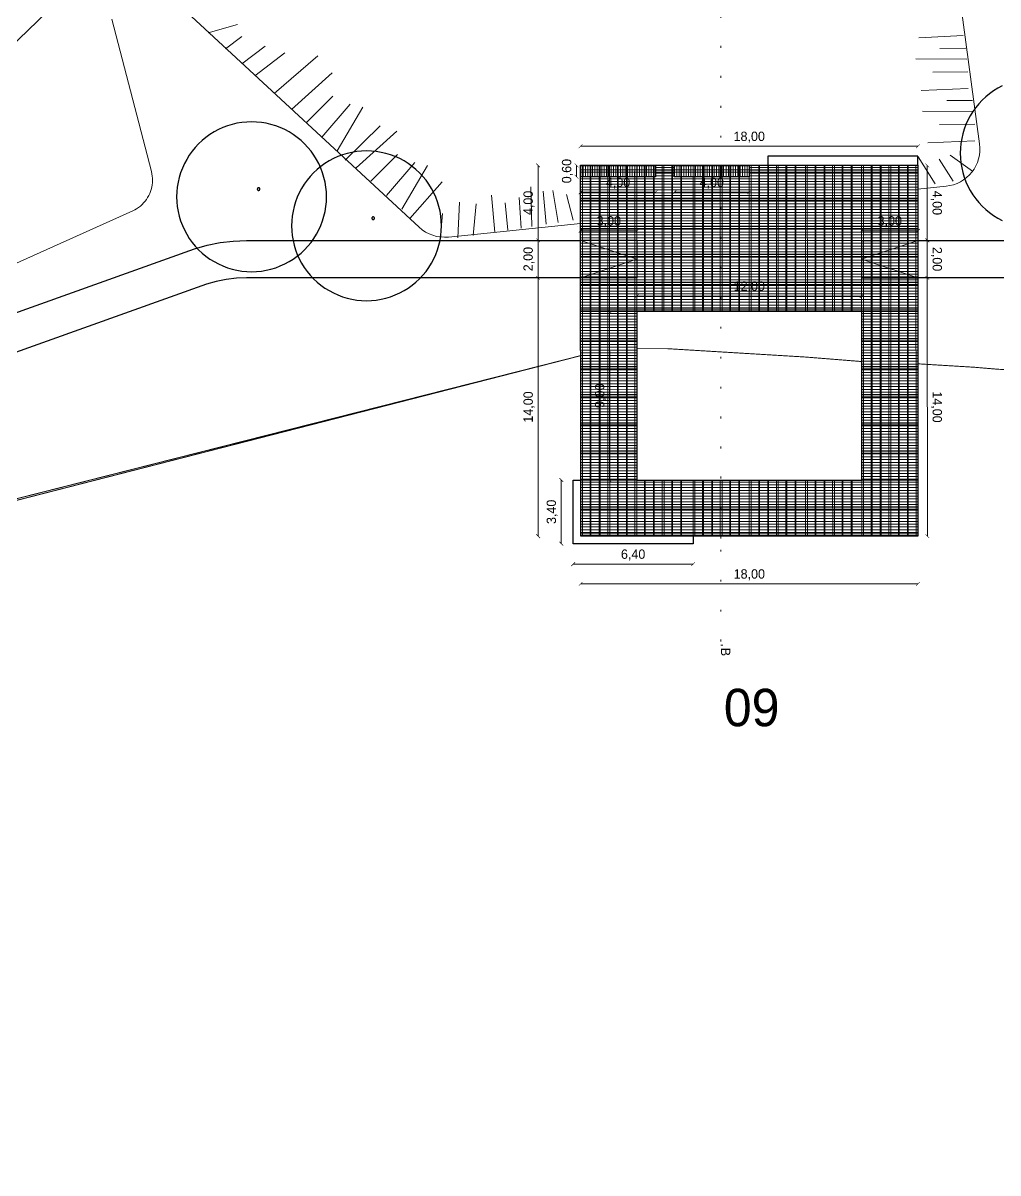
# Model space of a CAD drawing. Header units: inches. Extents: x -3368894 to 5148796, y 84 to 10864301.
# Drawn here: x 502261.1 to 502313.1, y 4346390.2 to 4346451.7 of the extents above; entities that cross this region are included whole.
import ezdxf

# ---------------------------------------------------------------- set-up
doc = ezdxf.new("R2010")
doc.units = ezdxf.units.IN
doc.header["$MEASUREMENT"] = 0
doc.linetypes.add('ACAD_ISO07W100', pattern=[3, 0, -3])
for name, color, linetype, lineweight in [('cm_alberi in secondo piano', 252, 'Continuous', 9), ('cm_campiture', 252, 'Continuous', 9), ('cm_quote', 174, 'Continuous', 0), ('cm_struttura', 250, 'Continuous', 9), ('cp_limite laguna_linea', 252, 'Continuous', 9), ('cp_piattaforme volumi_linea', 4, 'Continuous', 25), ('cp_pozzette_linee', 142, 'Continuous', 9)]:
    doc.layers.add(name, color=color, linetype=linetype, lineweight=lineweight)
doc.layers.add('cp_alberi_linea', color=103, linetype='Continuous')
doc.layers.add('Finestre', color=254, linetype='Continuous', lineweight=9, plot=False)
doc.styles.get("Standard").update_dxf_attribs({"font": 'GOTHIC.TTF'})
doc.dimstyles.new('Quote 200', dxfattribs={"dimtxt": 0.5, "dimasz": 0.2, "dimexe": 1.25, "dimexo": 0.625, "dimgap": 0.2, "dimtad": 1, "dimzin": 1, "dimtxsty": 'Standard', "dimblk": 'ARCHTICK', "dimcen": 2.5, "dimse1": 1, "dimse2": 1, "dimazin": 0, "dimtfac": 1, "dimtmove": 0, "dimatfit": 3, "dimldrblk": 'NONE', "dimfxl": 1, "dimlwd": 0, "dimarcsym": 0})
pattern_1 = [(0, (0, 0), (4e-17, 0.15), [])]

# ---------------------------------------------------------------- blocks, each defined once
blk = doc.blocks.new('_ArchTick')
at = {"color": 0, "linetype": 'ByBlock', "const_width": 0.15}
blk.add_lwpolyline([(-0.5, -0.5), (0.5, 0.5)], dxfattribs=at)
blk = doc.blocks.new('*D25')
at = {"layer": 'cm_quote', "color": 0, "lineweight": 0, "transparency": 16777216}
blk.add_line((502288.595, 4346438.056), (502288.599, 4346424.256), dxfattribs=at)
at = {"layer": 'DEFPOINTS', "color": 0, "transparency": 16777216}
for p in [(502289.831, 4346438.056), (502288.599, 4346424.256), (502289.835, 4346424.257)]:
    blk.add_point(p, dxfattribs=at)
at = {"layer": 'cm_quote', "color": 0, "lineweight": 0, "transparency": 16777216, "xscale": 0.2, "yscale": 0.2, "zscale": 0.2}
for p, rotation in [((502288.595, 4346438.056), 90.01633615072258), ((502288.599, 4346424.256), 270.0163361507226)]:
    blk.add_blockref('_ArchTick', p, dxfattribs=dict(at, rotation=rotation))
at = {"layer": 'cm_quote', "color": 0, "transparency": 16777216, "insert": (502288.112, 4346431.156), "char_height": 0.5, "attachment_point": 5, "rotation": 90.01634}
blk.add_mtext('14,00', dxfattribs=at)
blk = doc.blocks.new('_None')
blk = doc.blocks.new('*D26')
at = {"layer": 'cm_quote', "color": 0, "lineweight": 0, "transparency": 16777216}
blk.add_line((502288.595, 4346438.056), (502288.596, 4346440.057), dxfattribs=at)
at = {"layer": 'DEFPOINTS', "color": 0, "transparency": 16777216}
for p in [(502288.596, 4346440.057), (502288.596, 4346440.057), (502288.595, 4346438.056)]:
    blk.add_point(p, dxfattribs=at)
at = {"layer": 'cm_quote', "color": 0, "lineweight": 0, "transparency": 16777216, "xscale": 0.2, "yscale": 0.2, "zscale": 0.2}
for p, rotation in [((502288.596, 4346440.057), 89.9694690905952), ((502288.595, 4346438.056), 269.9694690905952)]:
    blk.add_blockref('_ArchTick', p, dxfattribs=dict(at, rotation=rotation))
at = {"layer": 'cm_quote', "color": 0, "transparency": 16777216, "insert": (502288.11, 4346439.057), "char_height": 0.5, "attachment_point": 5, "rotation": 89.96947}
blk.add_mtext('2,00', dxfattribs=at)
blk = doc.blocks.new('*D27')
at = {"layer": 'cm_quote', "color": 0, "lineweight": 0, "transparency": 16777216}
blk.add_line((502288.596, 4346440.057), (502288.595, 4346444.057), dxfattribs=at)
at = {"layer": 'DEFPOINTS', "color": 0, "transparency": 16777216}
for p in [(502288.595, 4346444.057), (502289.831, 4346444.057), (502289.832, 4346440.057)]:
    blk.add_point(p, dxfattribs=at)
at = {"layer": 'cm_quote', "color": 0, "lineweight": 0, "transparency": 16777216, "xscale": 0.2, "yscale": 0.2, "zscale": 0.2}
for p, rotation in [((502288.595, 4346444.057), 90.01079361662477), ((502288.596, 4346440.057), 270.0107936166248)]:
    blk.add_blockref('_ArchTick', p, dxfattribs=dict(at, rotation=rotation))
at = {"layer": 'cm_quote', "color": 0, "transparency": 16777216, "insert": (502288.11, 4346442.057), "char_height": 0.5, "attachment_point": 5, "rotation": 90.01079}
blk.add_mtext('4,00', dxfattribs=at)
blk = doc.blocks.new('*D28')
at = {"layer": 'cm_quote', "color": 0, "lineweight": 0, "transparency": 16777216}
blk.add_line((502290.866, 4346445.082), (502308.865, 4346445.082), dxfattribs=at)
at = {"layer": 'DEFPOINTS', "color": 0, "transparency": 16777216}
for p in [(502308.865, 4346445.082), (502290.866, 4346444.057), (502308.865, 4346444.057)]:
    blk.add_point(p, dxfattribs=at)
at = {"layer": 'cm_quote', "color": 0, "lineweight": 0, "transparency": 16777216, "xscale": 0.2, "yscale": 0.2, "zscale": 0.2}
for p, rotation in [((502290.866, 4346445.082), 180.0000026393016), ((502308.865, 4346445.082), 2.639301625768279e-06)]:
    blk.add_blockref('_ArchTick', p, dxfattribs=dict(at, rotation=rotation))
at = {"layer": 'cm_quote', "color": 0, "transparency": 16777216, "insert": (502299.865, 4346445.567), "char_height": 0.5, "attachment_point": 5, "rotation": 0}
blk.add_mtext('18,00', dxfattribs=at)
blk = doc.blocks.new('*D29')
at = {"layer": 'cm_quote', "color": 0, "lineweight": 0, "transparency": 16777216}
blk.add_line((502309.365, 4346444.057), (502309.366, 4346440.057), dxfattribs=at)
at = {"layer": 'DEFPOINTS', "color": 0, "transparency": 16777216}
for p in [(502308.865, 4346444.057), (502308.866, 4346440.057), (502309.366, 4346440.057)]:
    blk.add_point(p, dxfattribs=at)
at = {"layer": 'cm_quote', "color": 0, "lineweight": 0, "transparency": 16777216, "xscale": 0.2, "yscale": 0.2, "zscale": 0.2}
for p, rotation in [((502309.365, 4346444.057), 90.01056291263758), ((502309.366, 4346440.057), 270.0105629126376)]:
    blk.add_blockref('_ArchTick', p, dxfattribs=dict(at, rotation=rotation))
at = {"layer": 'cm_quote', "color": 0, "transparency": 16777216, "insert": (502309.851, 4346442.057), "char_height": 0.5, "attachment_point": 5, "rotation": 270.01056}
blk.add_mtext('4,00', dxfattribs=at)
blk = doc.blocks.new('*D30')
at = {"layer": 'cm_quote', "color": 0, "lineweight": 0, "transparency": 16777216}
blk.add_line((502309.369, 4346438.057), (502309.371, 4346424.257), dxfattribs=at)
at = {"layer": 'DEFPOINTS', "color": 0, "transparency": 16777216}
for p in [(502308.866, 4346438.057), (502308.869, 4346424.257), (502309.371, 4346424.257)]:
    blk.add_point(p, dxfattribs=at)
at = {"layer": 'cm_quote', "color": 0, "lineweight": 0, "transparency": 16777216, "xscale": 0.2, "yscale": 0.2, "zscale": 0.2}
for p, rotation in [((502309.369, 4346438.057), 90.01069011500493), ((502309.371, 4346424.257), 270.0106901150049)]:
    blk.add_blockref('_ArchTick', p, dxfattribs=dict(at, rotation=rotation))
at = {"layer": 'cm_quote', "color": 0, "transparency": 16777216, "insert": (502309.855, 4346431.157), "char_height": 0.5, "attachment_point": 5, "rotation": 270.01069}
blk.add_mtext('14,00', dxfattribs=at)
blk = doc.blocks.new('*D31')
at = {"layer": 'cm_quote', "color": 0, "lineweight": 0, "transparency": 16777216}
blk.add_line((502309.369, 4346440.057), (502309.369, 4346438.057), dxfattribs=at)
at = {"layer": 'DEFPOINTS', "color": 0, "transparency": 16777216}
for p in [(502308.865, 4346440.057), (502308.865, 4346438.057), (502309.369, 4346438.057)]:
    blk.add_point(p, dxfattribs=at)
at = {"layer": 'cm_quote', "color": 0, "lineweight": 0, "transparency": 16777216, "xscale": 0.2, "yscale": 0.2, "zscale": 0.2}
for p, rotation in [((502309.369, 4346440.057), 90.0033196730947), ((502309.369, 4346438.057), 270.0033196730947)]:
    blk.add_blockref('_ArchTick', p, dxfattribs=dict(at, rotation=rotation))
at = {"layer": 'cm_quote', "color": 0, "transparency": 16777216, "insert": (502309.854, 4346439.057), "char_height": 0.5, "attachment_point": 5, "rotation": 270.00332}
blk.add_mtext('2,00', dxfattribs=at)
blk = doc.blocks.new('*D32')
at = {"layer": 'cm_quote', "color": 0, "lineweight": 0, "transparency": 16777216}
blk.add_line((502308.869, 4346421.709), (502290.869, 4346421.709), dxfattribs=at)
at = {"layer": 'DEFPOINTS', "color": 0, "transparency": 16777216}
for p in [(502290.869, 4346423.412), (502308.869, 4346423.413), (502290.869, 4346421.709)]:
    blk.add_point(p, dxfattribs=at)
at = {"layer": 'cm_quote', "color": 0, "lineweight": 0, "transparency": 16777216, "xscale": 0.2, "yscale": 0.2, "zscale": 0.2}
for p, rotation in [((502290.869, 4346421.709), 180.0007672653366), ((502308.869, 4346421.709), 0.000767265336545364)]:
    blk.add_blockref('_ArchTick', p, dxfattribs=dict(at, rotation=rotation))
at = {"layer": 'cm_quote', "color": 0, "transparency": 16777216, "insert": (502299.869, 4346422.194), "char_height": 0.5, "attachment_point": 5, "rotation": 0.00077}
blk.add_mtext('18,00', dxfattribs=at)
blk = doc.blocks.new('*D33')
at = {"layer": 'cm_quote', "color": 0, "lineweight": 0, "transparency": 16777216}
blk.add_line((502289.835, 4346427.257), (502289.835, 4346423.857), dxfattribs=at)
at = {"layer": 'DEFPOINTS', "color": 0, "transparency": 16777216}
for p in [(502290.469, 4346427.257), (502289.835, 4346423.857), (502290.469, 4346423.857)]:
    blk.add_point(p, dxfattribs=at)
at = {"layer": 'cm_quote', "color": 0, "lineweight": 0, "transparency": 16777216, "xscale": 0.2, "yscale": 0.2, "zscale": 0.2}
for p, rotation in [((502289.835, 4346427.257), 90), ((502289.835, 4346423.857), 270)]:
    blk.add_blockref('_ArchTick', p, dxfattribs=dict(at, rotation=rotation))
at = {"layer": 'cm_quote', "color": 0, "transparency": 16777216, "insert": (502289.349, 4346425.557), "char_height": 0.5, "attachment_point": 5, "rotation": 90}
blk.add_mtext('3,40', dxfattribs=at)
blk = doc.blocks.new('*D34')
at = {"layer": 'cm_quote', "color": 0, "lineweight": 0, "transparency": 16777216}
blk.add_line((502290.469, 4346422.765), (502296.867, 4346422.765), dxfattribs=at)
at = {"layer": 'DEFPOINTS', "color": 0, "transparency": 16777216}
for p in [(502290.469, 4346423.857), (502296.867, 4346423.857), (502296.867, 4346422.765)]:
    blk.add_point(p, dxfattribs=at)
at = {"layer": 'cm_quote', "color": 0, "lineweight": 0, "transparency": 16777216, "xscale": 0.2, "yscale": 0.2, "zscale": 0.2}
for p, rotation in [((502290.469, 4346422.765), 180.0047823291064), ((502296.867, 4346422.765), 0.004782329106384548)]:
    blk.add_blockref('_ArchTick', p, dxfattribs=dict(at, rotation=rotation))
at = {"layer": 'cm_quote', "color": 0, "transparency": 16777216, "insert": (502293.668, 4346423.251), "char_height": 0.5, "attachment_point": 5, "rotation": 0.00478}
blk.add_mtext('6,40', dxfattribs=at)
blk = doc.blocks.new('*D35')
at = {"layer": 'cm_quote', "color": 0, "lineweight": 0, "transparency": 16777216}
blk.add_line((502292.412, 4346436.258), (502292.412, 4346427.257), dxfattribs=at)
at = {"layer": 'DEFPOINTS', "color": 0, "transparency": 16777216}
for p in [(502293.866, 4346436.258), (502292.412, 4346427.257), (502293.866, 4346427.257)]:
    blk.add_point(p, dxfattribs=at)
at = {"layer": 'cm_quote', "color": 0, "lineweight": 0, "transparency": 16777216, "xscale": 0.2, "yscale": 0.2, "zscale": 0.2}
for p, rotation in [((502292.412, 4346436.258), 90), ((502292.412, 4346427.257), 270)]:
    blk.add_blockref('_ArchTick', p, dxfattribs=dict(at, rotation=rotation))
at = {"layer": 'cm_quote', "color": 0, "transparency": 16777216, "insert": (502291.927, 4346431.758), "char_height": 0.5, "attachment_point": 5, "rotation": 90}
blk.add_mtext('9,00', dxfattribs=at)
blk = doc.blocks.new('*D36')
at = {"layer": 'cm_quote', "color": 0, "lineweight": 0, "transparency": 16777216}
blk.add_line((502290.866, 4346440.574), (502293.871, 4346440.567), dxfattribs=at)
at = {"layer": 'DEFPOINTS', "color": 0, "transparency": 16777216}
for p in [(502293.871, 4346440.567), (502290.865, 4346440.047), (502293.869, 4346440.04)]:
    blk.add_point(p, dxfattribs=at)
at = {"layer": 'cm_quote', "color": 0, "lineweight": 0, "transparency": 16777216, "xscale": 0.2, "yscale": 0.2, "zscale": 0.2}
for p, rotation in [((502290.866, 4346440.574), 179.866810959706), ((502293.871, 4346440.567), 359.866810959706)]:
    blk.add_blockref('_ArchTick', p, dxfattribs=dict(at, rotation=rotation))
at = {"layer": 'cm_quote', "color": 0, "transparency": 16777216, "insert": (502292.37, 4346441.056), "char_height": 0.5, "attachment_point": 5, "rotation": 359.86681}
blk.add_mtext('3,00', dxfattribs=at)
blk = doc.blocks.new('*D37')
at = {"layer": 'cm_quote', "color": 0, "lineweight": 0, "transparency": 16777216}
blk.add_line((502308.866, 4346440.567), (502305.862, 4346440.567), dxfattribs=at)
at = {"layer": 'DEFPOINTS', "color": 0, "transparency": 16777216}
for p in [(502305.862, 4346440.567), (502305.862, 4346440.057), (502308.866, 4346440.057)]:
    blk.add_point(p, dxfattribs=at)
at = {"layer": 'cm_quote', "color": 0, "lineweight": 0, "transparency": 16777216, "xscale": 0.2, "yscale": 0.2, "zscale": 0.2}
for p, rotation in [((502305.862, 4346440.567), 179.9999975662242), ((502308.866, 4346440.567), 359.9999975662242)]:
    blk.add_blockref('_ArchTick', p, dxfattribs=dict(at, rotation=rotation))
at = {"layer": 'cm_quote', "color": 0, "transparency": 16777216, "insert": (502307.364, 4346441.053), "char_height": 0.5, "attachment_point": 5, "rotation": 360}
blk.add_mtext('3,00', dxfattribs=at)
blk = doc.blocks.new('*D38')
at = {"layer": 'cm_quote', "color": 0, "lineweight": 0, "transparency": 16777216}
blk.add_line((502290.865, 4346442.622), (502294.865, 4346442.622), dxfattribs=at)
at = {"layer": 'DEFPOINTS', "color": 0, "transparency": 16777216}
for p in [(502290.865, 4346442.236), (502294.865, 4346442.622), (502294.865, 4346442.236)]:
    blk.add_point(p, dxfattribs=at)
at = {"layer": 'cm_quote', "color": 0, "lineweight": 0, "transparency": 16777216, "xscale": 0.2, "yscale": 0.2, "zscale": 0.2}
for p, rotation in [((502290.865, 4346442.622), 179.9998935537603), ((502294.865, 4346442.622), 359.9998935537603)]:
    blk.add_blockref('_ArchTick', p, dxfattribs=dict(at, rotation=rotation))
at = {"layer": 'cm_quote', "color": 0, "transparency": 16777216, "insert": (502292.865, 4346443.108), "char_height": 0.5, "attachment_point": 5, "rotation": 359.99989}
blk.add_mtext('4,00', dxfattribs=at)
blk = doc.blocks.new('*D39')
at = {"layer": 'cm_quote', "color": 0, "lineweight": 0, "transparency": 16777216}
blk.add_line((502290.65, 4346444.056), (502290.65, 4346443.456), dxfattribs=at)
at = {"layer": 'DEFPOINTS', "color": 0, "transparency": 16777216}
for p in [(502290.227, 4346444.056), (502290.227, 4346443.456), (502290.65, 4346443.456)]:
    blk.add_point(p, dxfattribs=at)
at = {"layer": 'cm_quote', "color": 0, "lineweight": 0, "transparency": 16777216, "xscale": 0.2, "yscale": 0.2, "zscale": 0.2}
for p, rotation in [((502290.65, 4346444.056), 89.99829925621836), ((502290.65, 4346443.456), 269.9982992562183)]:
    blk.add_blockref('_ArchTick', p, dxfattribs=dict(at, rotation=rotation))
at = {"layer": 'cm_quote', "color": 0, "transparency": 16777216, "insert": (502290.164, 4346443.756), "char_height": 0.5, "attachment_point": 5, "rotation": 89.9983}
blk.add_mtext('0,60', dxfattribs=at)
blk = doc.blocks.new('*D89')
at = {"layer": 'cm_quote', "color": 0, "lineweight": 0, "transparency": 16777216}
blk.add_line((502293.866, 4346437.081), (502305.866, 4346437.083), dxfattribs=at)
at = {"layer": 'DEFPOINTS', "color": 0, "transparency": 16777216}
for p in [(502305.866, 4346437.083), (502293.866, 4346436.258), (502305.866, 4346436.261)]:
    blk.add_point(p, dxfattribs=at)
at = {"layer": 'cm_quote', "color": 0, "lineweight": 0, "transparency": 16777216, "xscale": 0.2, "yscale": 0.2, "zscale": 0.2}
for p, rotation in [((502293.866, 4346437.081), 180.0106900412587), ((502305.866, 4346437.083), 0.0106900412586693)]:
    blk.add_blockref('_ArchTick', p, dxfattribs=dict(at, rotation=rotation))
at = {"layer": 'cm_quote', "color": 0, "transparency": 16777216, "insert": (502299.866, 4346437.568), "char_height": 0.5, "attachment_point": 5, "rotation": 0.01069}
blk.add_mtext('12,00', dxfattribs=at)
blk = doc.blocks.new('*D94')
at = {"layer": 'cm_quote', "color": 0, "lineweight": 0, "transparency": 16777216}
blk.add_line((502295.865, 4346442.622), (502299.865, 4346442.622), dxfattribs=at)
at = {"layer": 'DEFPOINTS', "color": 0, "transparency": 16777216}
for p in [(502295.865, 4346442.236), (502299.865, 4346442.622), (502299.865, 4346442.236)]:
    blk.add_point(p, dxfattribs=at)
at = {"layer": 'cm_quote', "color": 0, "lineweight": 0, "transparency": 16777216, "xscale": 0.2, "yscale": 0.2, "zscale": 0.2}
for p, rotation in [((502295.865, 4346442.622), 179.9998935537603), ((502299.865, 4346442.622), 359.9998935537603)]:
    blk.add_blockref('_ArchTick', p, dxfattribs=dict(at, rotation=rotation))
at = {"layer": 'cm_quote', "color": 0, "transparency": 16777216, "insert": (502297.865, 4346443.108), "char_height": 0.5, "attachment_point": 5, "rotation": 359.99989}
blk.add_mtext('4,00', dxfattribs=at)
blk = doc.blocks.new('*D263')
at = {"layer": 'cm_quote', "color": 0, "lineweight": 0, "transparency": 16777216}
for p, q in [((-3368891.703, 8689622.26), (-929594.242, 10864300.067)), ((-3368894.34, 8689619.909), (-3368891.703, 8689622.26))]:
    blk.add_line(p, q, dxfattribs=at)
at = {"layer": 'DEFPOINTS', "color": 0, "transparency": 16777216}
for p in [(-3368891.703, 8689622.26), (503231.569, 4346330.378), (503228.933, 4346328.028)]:
    blk.add_point(p, dxfattribs=at)
at = {"layer": 'cm_quote', "color": 0, "lineweight": 0, "transparency": 16777216, "xscale": 0.2, "yscale": 0.2, "zscale": 0.2}
for p, rotation in [((-3368891.703, 8689622.26), 41.71758129249201), ((-3368894.34, 8689619.909), 221.717581292492)]:
    blk.add_blockref('_ArchTick', p, dxfattribs=dict(at, rotation=rotation))
at = {"layer": 'cm_quote', "color": 0, "transparency": 16777216, "insert": (-929595.199, 10864299.865), "char_height": 0.5, "attachment_point": 5, "rotation": 41.71758}
blk.add_mtext('3,53', dxfattribs=at)

msp = doc.modelspace()

# ---------------------------------------------------------------- hatches: boundary and pattern name
at = {"layer": 'cm_campiture'}
h = msp.add_hatch(dxfattribs=at)
h.set_pattern_fill('ANSI31', color=253, scale=1.2, angle=315)
h.set_pattern_definition(pattern_1)
h.paths.add_polyline_path([(502305.866, 4346436.258), (502305.866, 4346427.257), (502293.866, 4346427.257), (502293.866, 4346436.258)], flags=16)
h.paths.add_polyline_path([(502299.876, 4346443.456), (502290.875, 4346443.456), (502290.879, 4346424.267), (502308.859, 4346424.267), (502308.855, 4346444.057), (502290.865, 4346444.057), (502290.791, 4346444.057), (502299.876, 4346444.056)])
h = msp.add_hatch(dxfattribs=at)
h.set_pattern_fill('ANSI31', color=256, angle=45)
h.set_pattern_definition([(90, (0, 0), (-0.125, 0), [])])
h.paths.add_polyline_path([(502290.865, 4346444.057), (502294.865, 4346444.056), (502294.865, 4346443.456), (502290.865, 4346443.456)])
h.paths.add_polyline_path([(502295.865, 4346444.057), (502299.865, 4346444.056), (502299.865, 4346443.456), (502295.865, 4346443.456)])
h = msp.add_hatch(dxfattribs=at)
h.set_pattern_fill('ANSI31', color=253, scale=1.2, angle=315)
h.set_pattern_definition(pattern_1)
h.paths.add_polyline_path([(502294.865, 4346444.056), (502295.865, 4346444.056), (502295.865, 4346443.456), (502294.865, 4346443.456)])

# ---------------------------------------------------------------- linework, layer by layer
at = {"layer": 'cm_campiture', "linetype": 'ACAD_ISO07W100', "ltscale": 0.5}
msp.add_lwpolyline([(502299.431, 4346467.976), (502298.354, 4346467.976), (502298.354, 4346458.442), (502298.354, 4346443.442), (502298.354, 4346423.532), (502298.354, 4346418.442), (502299.633, 4346418.442)], dxfattribs=at)
at = {"layer": 'cm_campiture', "color": 253, "ltscale": 0.5}
for points in [[(502270.978, 4346451.135), (502272.545, 4346451.589)], [(502271.909, 4346450.281), (502272.791, 4346450.938)], [(502311.275, 4346451.001), (502308.916, 4346450.877)], [(502272.775, 4346449.487), (502274.027, 4346450.428)], [(502311.429, 4346450.315), (502310.045, 4346450.309)], [(502273.47, 4346448.85), (502275.087, 4346450.065)], [(502274.507, 4346447.898), (502276.836, 4346449.92)], [(502311.48, 4346449.738), (502308.763, 4346449.745)], [(502275.433, 4346447.049), (502277.6, 4346449.003)], [(502311.54, 4346449.056), (502309.664, 4346449.043)], [(502276.219, 4346446.328), (502277.639, 4346447.758)], [(502311.551, 4346448.165), (502309.039, 4346448.054)], [(502277.048, 4346445.568), (502278.571, 4346447.336)], [(502277.867, 4346444.843), (502279.248, 4346447.17)], [(502311.787, 4346447.525), (502310.403, 4346447.519)], [(502311.838, 4346446.947), (502309.121, 4346446.954)], [(502278.293, 4346444.337), (502280.17, 4346446.175)], [(502278.882, 4346443.931), (502281.048, 4346445.885)], [(502311.898, 4346446.266), (502310.022, 4346446.252)], [(502311.909, 4346445.375), (502309.397, 4346445.264)], [(502279.668, 4346443.21), (502281.088, 4346444.64)], [(502311.784, 4346443.757), (502310.59, 4346444.603)], [(502280.497, 4346442.449), (502282.02, 4346444.218)], [(502281.315, 4346441.725), (502282.697, 4346444.051)], [(502309.79, 4346443.07), (502308.88, 4346444.526)], [(502310.755, 4346443.221), (502310.01, 4346444.389)], [(502281.742, 4346441.219), (502283.48, 4346443.186)], [(502288.256, 4346440.8), (502288.21, 4346442.922)], [(502286.281, 4346440.495), (502286.11, 4346442.462)], [(502287.684, 4346440.712), (502287.592, 4346442.354)], [(502289.018, 4346440.918), (502288.858, 4346442.677)], [(502289.665, 4346441.017), (502289.388, 4346442.717)], [(502290.461, 4346441.14), (502290.115, 4346442.509)], [(502284.312, 4346440.191), (502284.402, 4346442.102)], [(502285.123, 4346440.317), (502285.282, 4346442.01)], [(502286.973, 4346440.602), (502286.846, 4346442.06)], [(502283.367, 4346440.046), (502283.487, 4346441.491)], [(502290.868, 4346438.057), (502293.868, 4346439.057), (502290.868, 4346440.057)], [(502308.865, 4346438.057), (502305.865, 4346439.057), (502308.865, 4346440.057)]]:
    msp.add_lwpolyline(points, dxfattribs=at)
at = {"layer": 'cm_struttura'}
for p, q in [((502291.378, 4346444.057), (502291.378, 4346424.257)), ((502291.418, 4346444.057), (502291.418, 4346424.257)), ((502291.861, 4346444.057), (502291.861, 4346424.257)), ((502291.901, 4346444.057), (502291.901, 4346424.257)), ((502292.827, 4346444.057), (502292.827, 4346424.257)), ((502292.867, 4346444.057), (502292.867, 4346424.257)), ((502293.31, 4346444.057), (502293.31, 4346424.257)), ((502293.35, 4346444.057), (502293.35, 4346424.257)), ((502294.276, 4346444.057), (502294.276, 4346436.258)), ((502294.316, 4346444.057), (502294.316, 4346436.258)), ((502294.759, 4346444.057), (502294.759, 4346436.258)), ((502294.799, 4346444.057), (502294.799, 4346436.258)), ((502295.726, 4346444.057), (502295.726, 4346436.258)), ((502295.766, 4346444.057), (502295.766, 4346436.258)), ((502296.209, 4346444.057), (502296.209, 4346436.258)), ((502296.249, 4346444.057), (502296.249, 4346436.258)), ((502297.378, 4346444.057), (502297.378, 4346436.258)), ((502297.418, 4346444.057), (502297.418, 4346436.258)), ((502297.861, 4346444.057), (502297.861, 4346436.258)), ((502297.901, 4346444.057), (502297.901, 4346436.258)), ((502298.827, 4346444.057), (502298.827, 4346436.258)), ((502298.867, 4346444.057), (502298.867, 4346436.258)), ((502299.31, 4346444.057), (502299.31, 4346436.258)), ((502299.35, 4346444.057), (502299.35, 4346436.258)), ((502300.378, 4346444.057), (502300.378, 4346436.258)), ((502300.418, 4346444.057), (502300.418, 4346436.258)), ((502300.861, 4346444.057), (502300.861, 4346436.258)), ((502300.901, 4346444.057), (502300.901, 4346436.258)), ((502301.827, 4346444.057), (502301.827, 4346436.258)), ((502301.867, 4346444.057), (502301.867, 4346436.258)), ((502302.31, 4346444.057), (502302.31, 4346436.258)), ((502302.35, 4346444.057), (502302.35, 4346436.258)), ((502303.378, 4346444.057), (502303.378, 4346436.258)), ((502303.418, 4346444.057), (502303.418, 4346436.258)), ((502303.861, 4346444.057), (502303.861, 4346436.258)), ((502303.901, 4346444.057), (502303.901, 4346436.258)), ((502304.827, 4346444.057), (502304.827, 4346436.258)), ((502304.867, 4346444.057), (502304.867, 4346436.258)), ((502305.31, 4346444.057), (502305.31, 4346436.258)), ((502305.35, 4346444.057), (502305.35, 4346436.258)), ((502306.378, 4346444.057), (502306.378, 4346424.257)), ((502306.418, 4346444.057), (502306.418, 4346424.257)), ((502306.861, 4346444.057), (502306.861, 4346424.257)), ((502306.901, 4346444.057), (502306.901, 4346424.257)), ((502307.827, 4346444.057), (502307.827, 4346424.257)), ((502307.867, 4346444.057), (502307.867, 4346424.257)), ((502308.31, 4346444.057), (502308.31, 4346424.257)), ((502308.35, 4346444.057), (502308.35, 4346424.257)), ((502294.276, 4346427.257), (502294.276, 4346424.257)), ((502294.316, 4346427.257), (502294.316, 4346424.257)), ((502294.759, 4346427.257), (502294.759, 4346424.257)), ((502294.799, 4346427.257), (502294.799, 4346424.257)), ((502295.726, 4346427.257), (502295.726, 4346424.257)), ((502295.766, 4346427.257), (502295.766, 4346424.257)), ((502296.209, 4346427.257), (502296.209, 4346424.257)), ((502296.249, 4346427.257), (502296.249, 4346424.257)), ((502297.378, 4346427.257), (502297.378, 4346424.257)), ((502297.418, 4346427.257), (502297.418, 4346424.257)), ((502297.861, 4346427.257), (502297.861, 4346424.257)), ((502297.901, 4346427.257), (502297.901, 4346424.257)), ((502298.827, 4346427.257), (502298.827, 4346424.257)), ((502298.867, 4346427.257), (502298.867, 4346424.257)), ((502299.31, 4346427.257), (502299.31, 4346424.257)), ((502299.35, 4346427.257), (502299.35, 4346424.257)), ((502300.378, 4346427.257), (502300.378, 4346424.257)), ((502300.418, 4346427.257), (502300.418, 4346424.257)), ((502300.861, 4346427.257), (502300.861, 4346424.257)), ((502300.901, 4346427.257), (502300.901, 4346424.257)), ((502301.827, 4346427.257), (502301.827, 4346424.257)), ((502301.867, 4346427.257), (502301.867, 4346424.257)), ((502302.31, 4346427.257), (502302.31, 4346424.257)), ((502302.35, 4346427.257), (502302.35, 4346424.257)), ((502303.378, 4346427.257), (502303.378, 4346424.257)), ((502303.418, 4346427.257), (502303.418, 4346424.257)), ((502303.861, 4346427.257), (502303.861, 4346424.257)), ((502303.901, 4346427.257), (502303.901, 4346424.257)), ((502304.827, 4346427.257), (502304.827, 4346424.257)), ((502304.867, 4346427.257), (502304.867, 4346424.257)), ((502305.31, 4346427.257), (502305.31, 4346424.257)), ((502305.35, 4346427.257), (502305.35, 4346424.257))]:
    msp.add_line(p, q, dxfattribs=at)
for points in [[(502290.865, 4346444.057), (502290.869, 4346424.257)], [(502290.965, 4346444.057), (502290.969, 4346424.257)], [(502292.314, 4346444.057), (502292.318, 4346424.257)], [(502292.414, 4346444.057), (502292.418, 4346424.257)], [(502293.763, 4346444.057), (502293.767, 4346424.257)], [(502293.863, 4346444.057), (502293.867, 4346424.257)], [(502295.212, 4346444.058), (502295.214, 4346436.258)], [(502295.312, 4346444.058), (502295.314, 4346436.258)], [(502296.865, 4346444.057), (502296.866, 4346436.258)], [(502296.965, 4346444.057), (502296.966, 4346436.258)], [(502298.314, 4346444.058), (502298.316, 4346436.258)], [(502298.414, 4346444.058), (502298.416, 4346436.258)], [(502299.865, 4346444.057), (502299.866, 4346436.258)], [(502299.965, 4346444.057), (502299.966, 4346436.258)], [(502301.314, 4346444.059), (502301.316, 4346436.258)], [(502301.414, 4346444.059), (502301.416, 4346436.258)], [(502302.865, 4346444.057), (502302.866, 4346436.258)], [(502302.965, 4346444.057), (502302.966, 4346436.258)], [(502304.314, 4346444.059), (502304.316, 4346436.258)], [(502304.414, 4346444.059), (502304.416, 4346436.258)], [(502305.861, 4346444.057), (502305.861, 4346444.057)], [(502305.865, 4346444.058), (502305.869, 4346424.257)], [(502305.965, 4346444.058), (502305.969, 4346424.257)], [(502307.314, 4346444.06), (502307.318, 4346424.26)], [(502307.414, 4346444.06), (502307.418, 4346424.26)], [(502308.765, 4346444.057), (502308.769, 4346424.257)], [(502308.865, 4346444.057), (502308.865, 4346444.057)], [(502308.865, 4346444.057), (502308.865, 4346444.057)], [(502308.865, 4346444.057), (502308.869, 4346424.257)], [(502290.865, 4346443.817), (502308.865, 4346443.817)], [(502290.865, 4346443.697), (502308.865, 4346443.697)], [(502305.865, 4346443.817), (502305.965, 4346443.817)], [(502305.915, 4346443.817), (502307.364, 4346443.817)], [(502307.314, 4346443.817), (502307.414, 4346443.817)], [(502290.866, 4346442.317), (502308.866, 4346442.317)], [(502290.866, 4346442.197), (502308.866, 4346442.197)], [(502290.721, 4346440.963), (502290.725, 4346440.963)], [(502302.861, 4346441.057), (502302.861, 4346441.057)], [(502290.721, 4346440.813), (502290.725, 4346440.813)], [(502290.866, 4346440.817), (502308.866, 4346440.817)], [(502290.866, 4346440.697), (502308.866, 4346440.697)], [(502290.866, 4346439.317), (502308.866, 4346439.317)], [(502290.866, 4346439.197), (502308.866, 4346439.197)], [(502290.866, 4346437.817), (502308.866, 4346437.817)], [(502290.866, 4346437.697), (502308.866, 4346437.697)], [(502290.868, 4346436.378), (502308.868, 4346436.378)], [(502290.868, 4346436.258), (502308.868, 4346436.258)], [(502290.868, 4346434.817), (502293.866, 4346434.817)], [(502305.866, 4346434.817), (502308.868, 4346434.817)], [(502290.868, 4346434.697), (502293.866, 4346434.697)], [(502305.866, 4346434.697), (502308.868, 4346434.697)], [(502290.867, 4346433.317), (502291.378, 4346433.317)], [(502290.867, 4346433.197), (502291.378, 4346433.197)], [(502291.418, 4346433.317), (502291.861, 4346433.317)], [(502291.418, 4346433.197), (502291.861, 4346433.197)], [(502291.901, 4346433.317), (502293.866, 4346433.317)], [(502291.901, 4346433.197), (502293.866, 4346433.197)], [(502305.866, 4346433.317), (502308.867, 4346433.317)], [(502305.866, 4346433.197), (502308.867, 4346433.197)], [(502290.867, 4346431.817), (502291.378, 4346431.817)], [(502290.867, 4346431.697), (502291.378, 4346431.697)], [(502291.418, 4346431.817), (502291.861, 4346431.817)], [(502291.418, 4346431.697), (502291.861, 4346431.697)], [(502291.901, 4346431.817), (502293.866, 4346431.817)], [(502291.901, 4346431.697), (502293.866, 4346431.697)], [(502305.866, 4346431.817), (502308.867, 4346431.817)], [(502305.866, 4346431.697), (502308.867, 4346431.697)], [(502290.868, 4346430.317), (502291.378, 4346430.317)], [(502290.868, 4346430.197), (502291.378, 4346430.197)], [(502291.418, 4346430.317), (502291.861, 4346430.317)], [(502291.418, 4346430.197), (502291.861, 4346430.197)], [(502291.901, 4346430.317), (502293.866, 4346430.317)], [(502291.901, 4346430.197), (502293.866, 4346430.197)], [(502305.866, 4346430.317), (502308.868, 4346430.317)], [(502305.866, 4346430.197), (502308.868, 4346430.197)], [(502290.868, 4346428.817), (502291.378, 4346428.817)], [(502290.868, 4346428.697), (502291.378, 4346428.697)], [(502291.418, 4346428.817), (502291.861, 4346428.817)], [(502291.418, 4346428.697), (502291.861, 4346428.697)], [(502291.901, 4346428.817), (502293.866, 4346428.817)], [(502291.901, 4346428.697), (502293.866, 4346428.697)], [(502305.866, 4346428.817), (502308.868, 4346428.817)], [(502305.866, 4346428.697), (502308.868, 4346428.697)], [(502290.867, 4346427.257), (502291.378, 4346427.257)], [(502290.867, 4346427.137), (502291.378, 4346427.137)], [(502291.418, 4346427.257), (502291.861, 4346427.257)], [(502291.418, 4346427.137), (502291.861, 4346427.137)], [(502291.901, 4346427.257), (502308.867, 4346427.257)], [(502291.901, 4346427.137), (502292.317, 4346427.137)], [(502292.317, 4346427.137), (502308.867, 4346427.137)], [(502295.216, 4346427.257), (502295.216, 4346424.257)], [(502295.316, 4346427.257), (502295.316, 4346424.257)], [(502296.868, 4346427.257), (502296.869, 4346424.258)], [(502296.968, 4346427.257), (502296.969, 4346424.258)], [(502298.317, 4346427.257), (502298.318, 4346424.258)], [(502298.417, 4346427.257), (502298.418, 4346424.258)], [(502299.868, 4346427.257), (502299.869, 4346424.259)], [(502299.968, 4346427.257), (502299.969, 4346424.259)], [(502301.317, 4346427.257), (502301.318, 4346424.259)], [(502301.417, 4346427.257), (502301.418, 4346424.259)], [(502302.868, 4346427.257), (502302.869, 4346424.257)], [(502302.968, 4346427.257), (502302.969, 4346424.257)], [(502304.317, 4346427.257), (502304.318, 4346424.259)], [(502304.417, 4346427.257), (502304.418, 4346424.259)], [(502290.866, 4346425.817), (502291.378, 4346425.817)], [(502290.866, 4346425.697), (502291.378, 4346425.697)], [(502291.418, 4346425.817), (502291.861, 4346425.817)], [(502291.418, 4346425.697), (502291.861, 4346425.697)], [(502291.901, 4346425.817), (502292.318, 4346425.817)], [(502291.901, 4346425.697), (502308.866, 4346425.697)], [(502292.318, 4346425.817), (502308.866, 4346425.817)], [(502290.869, 4346424.377), (502291.378, 4346424.377)], [(502291.418, 4346424.377), (502291.861, 4346424.377)], [(502291.901, 4346424.377), (502308.869, 4346424.377)]]:
    msp.add_lwpolyline(points, dxfattribs=at)
at = {"layer": 'cp_alberi_linea'}
msp.add_lwpolyline([(502313.359, 4346448.301), (502313.128, 4346448.177), (502312.906, 4346448.039), (502312.693, 4346447.887), (502312.491, 4346447.721), (502312.3, 4346447.542), (502312.121, 4346447.351), (502311.955, 4346447.148), (502311.803, 4346446.936), (502311.664, 4346446.713), (502311.541, 4346446.482), (502311.433, 4346446.244), (502311.341, 4346445.999), (502311.265, 4346445.749), (502311.205, 4346445.494), (502311.163, 4346445.235), (502311.137, 4346444.975), (502311.128, 4346444.713), (502311.137, 4346444.452), (502311.163, 4346444.191), (502311.205, 4346443.933), (502311.265, 4346443.678), (502311.341, 4346443.428), (502311.433, 4346443.183), (502311.541, 4346442.944), (502311.664, 4346442.713), (502311.803, 4346442.491), (502311.955, 4346442.278), (502312.121, 4346442.076), (502312.3, 4346441.885), (502312.491, 4346441.706), (502312.693, 4346441.54), (502312.906, 4346441.387), (502313.128, 4346441.249), (502313.359, 4346441.126)], dxfattribs=at)
for points in [[(502277.305, 4346442.384), (502277.296, 4346442.646), (502277.27, 4346442.906), (502277.228, 4346443.164), (502277.168, 4346443.419), (502277.092, 4346443.67), (502277, 4346443.915), (502276.892, 4346444.153), (502276.769, 4346444.384), (502276.63, 4346444.606), (502276.478, 4346444.819), (502276.312, 4346445.021), (502276.133, 4346445.213), (502275.942, 4346445.391), (502275.74, 4346445.558), (502275.527, 4346445.71), (502275.305, 4346445.848), (502275.074, 4346445.972), (502274.835, 4346446.08), (502274.59, 4346446.172), (502274.34, 4346446.248), (502274.085, 4346446.307), (502273.827, 4346446.35), (502273.566, 4346446.376), (502273.305, 4346446.384), (502273.043, 4346446.376), (502272.782, 4346446.35), (502272.524, 4346446.307), (502272.269, 4346446.248), (502272.019, 4346446.172), (502271.774, 4346446.08), (502271.535, 4346445.972), (502271.305, 4346445.848), (502271.082, 4346445.71), (502270.87, 4346445.558), (502270.667, 4346445.391), (502270.476, 4346445.213), (502270.297, 4346445.021), (502270.131, 4346444.819), (502269.979, 4346444.606), (502269.841, 4346444.384), (502269.717, 4346444.153), (502269.609, 4346443.915), (502269.517, 4346443.67), (502269.441, 4346443.419), (502269.381, 4346443.164), (502269.339, 4346442.906), (502269.313, 4346442.646), (502269.305, 4346442.384), (502269.313, 4346442.122), (502269.339, 4346441.862), (502269.381, 4346441.604), (502269.441, 4346441.349), (502269.517, 4346441.098), (502269.609, 4346440.853), (502269.717, 4346440.615), (502269.841, 4346440.384), (502269.979, 4346440.162), (502270.131, 4346439.949), (502270.297, 4346439.747), (502270.476, 4346439.556), (502270.667, 4346439.377), (502270.87, 4346439.211), (502271.082, 4346439.058), (502271.305, 4346438.92), (502271.535, 4346438.797), (502271.774, 4346438.689), (502272.019, 4346438.596), (502272.269, 4346438.52), (502272.524, 4346438.461), (502272.782, 4346438.418), (502273.043, 4346438.393), (502273.305, 4346438.384), (502273.566, 4346438.393), (502273.827, 4346438.418), (502274.085, 4346438.461), (502274.34, 4346438.52), (502274.59, 4346438.596), (502274.835, 4346438.689), (502275.074, 4346438.797), (502275.305, 4346438.92), (502275.527, 4346439.058), (502275.74, 4346439.211), (502275.942, 4346439.377), (502276.133, 4346439.556), (502276.312, 4346439.747), (502276.478, 4346439.949), (502276.63, 4346440.162), (502276.769, 4346440.384), (502276.892, 4346440.615), (502277, 4346440.853), (502277.092, 4346441.098), (502277.168, 4346441.349), (502277.228, 4346441.604), (502277.27, 4346441.862), (502277.296, 4346442.122)], [(502283.44, 4346440.834), (502283.431, 4346441.096), (502283.406, 4346441.356), (502283.363, 4346441.614), (502283.304, 4346441.869), (502283.228, 4346442.12), (502283.135, 4346442.365), (502283.027, 4346442.603), (502282.904, 4346442.834), (502282.766, 4346443.056), (502282.613, 4346443.269), (502282.447, 4346443.471), (502282.268, 4346443.663), (502282.077, 4346443.841), (502281.875, 4346444.008), (502281.662, 4346444.16), (502281.44, 4346444.298), (502281.209, 4346444.422), (502280.971, 4346444.53), (502280.726, 4346444.622), (502280.475, 4346444.698), (502280.22, 4346444.757), (502279.962, 4346444.8), (502279.701, 4346444.826), (502279.44, 4346444.834), (502279.178, 4346444.826), (502278.918, 4346444.8), (502278.659, 4346444.757), (502278.405, 4346444.698), (502278.154, 4346444.622), (502277.909, 4346444.53), (502277.671, 4346444.422), (502277.44, 4346444.298), (502277.218, 4346444.16), (502277.005, 4346444.008), (502276.802, 4346443.841), (502276.611, 4346443.663), (502276.432, 4346443.471), (502276.266, 4346443.269), (502276.114, 4346443.056), (502275.976, 4346442.834), (502275.852, 4346442.603), (502275.744, 4346442.365), (502275.652, 4346442.12), (502275.576, 4346441.869), (502275.517, 4346441.614), (502275.474, 4346441.356), (502275.448, 4346441.096), (502275.44, 4346440.834), (502275.448, 4346440.572), (502275.474, 4346440.312), (502275.517, 4346440.054), (502275.576, 4346439.799), (502275.652, 4346439.548), (502275.744, 4346439.303), (502275.852, 4346439.065), (502275.976, 4346438.834), (502276.114, 4346438.612), (502276.266, 4346438.399), (502276.432, 4346438.197), (502276.611, 4346438.006), (502276.802, 4346437.827), (502277.005, 4346437.661), (502277.218, 4346437.508), (502277.44, 4346437.37), (502277.671, 4346437.247), (502277.909, 4346437.139), (502278.154, 4346437.046), (502278.405, 4346436.97), (502278.659, 4346436.911), (502278.918, 4346436.868), (502279.178, 4346436.843), (502279.44, 4346436.834), (502279.701, 4346436.843), (502279.962, 4346436.868), (502280.22, 4346436.911), (502280.475, 4346436.97), (502280.726, 4346437.046), (502280.971, 4346437.139), (502281.209, 4346437.247), (502281.44, 4346437.37), (502281.662, 4346437.508), (502281.875, 4346437.661), (502282.077, 4346437.827), (502282.268, 4346438.006), (502282.447, 4346438.197), (502282.613, 4346438.399), (502282.766, 4346438.612), (502282.904, 4346438.834), (502283.027, 4346439.065), (502283.135, 4346439.303), (502283.228, 4346439.548), (502283.304, 4346439.799), (502283.363, 4346440.054), (502283.406, 4346440.312), (502283.431, 4346440.572)], [(502273.749, 4346442.795), (502273.749, 4346442.8), (502273.748, 4346442.804), (502273.747, 4346442.809), (502273.746, 4346442.813), (502273.745, 4346442.818), (502273.743, 4346442.822), (502273.742, 4346442.826), (502273.739, 4346442.83), (502273.737, 4346442.834), (502273.734, 4346442.838), (502273.731, 4346442.842), (502273.728, 4346442.845), (502273.725, 4346442.848), (502273.721, 4346442.851), (502273.718, 4346442.854), (502273.714, 4346442.856), (502273.71, 4346442.858), (502273.705, 4346442.86), (502273.701, 4346442.862), (502273.697, 4346442.863), (502273.692, 4346442.864), (502273.688, 4346442.865), (502273.683, 4346442.865), (502273.679, 4346442.865), (502273.674, 4346442.865), (502273.67, 4346442.865), (502273.665, 4346442.864), (502273.661, 4346442.863), (502273.656, 4346442.862), (502273.652, 4346442.86), (502273.648, 4346442.858), (502273.644, 4346442.856), (502273.64, 4346442.854), (502273.636, 4346442.851), (502273.632, 4346442.848), (502273.629, 4346442.845), (502273.626, 4346442.842), (502273.623, 4346442.838), (502273.62, 4346442.834), (502273.618, 4346442.83), (502273.616, 4346442.826), (502273.614, 4346442.822), (502273.612, 4346442.818), (502273.611, 4346442.813), (502273.61, 4346442.809), (502273.609, 4346442.804), (502273.609, 4346442.8), (502273.609, 4346442.795), (502273.609, 4346442.791), (502273.609, 4346442.786), (502273.61, 4346442.782), (502273.611, 4346442.777), (502273.612, 4346442.773), (502273.614, 4346442.768), (502273.616, 4346442.764), (502273.618, 4346442.76), (502273.62, 4346442.756), (502273.623, 4346442.753), (502273.626, 4346442.749), (502273.629, 4346442.746), (502273.632, 4346442.743), (502273.636, 4346442.74), (502273.64, 4346442.737), (502273.644, 4346442.735), (502273.648, 4346442.732), (502273.652, 4346442.731), (502273.656, 4346442.729), (502273.661, 4346442.728), (502273.665, 4346442.727), (502273.67, 4346442.726), (502273.674, 4346442.725), (502273.679, 4346442.725), (502273.683, 4346442.725), (502273.688, 4346442.726), (502273.692, 4346442.727), (502273.697, 4346442.728), (502273.701, 4346442.729), (502273.705, 4346442.731), (502273.71, 4346442.732), (502273.714, 4346442.735), (502273.718, 4346442.737), (502273.721, 4346442.74), (502273.725, 4346442.743), (502273.728, 4346442.746), (502273.731, 4346442.749), (502273.734, 4346442.753), (502273.737, 4346442.756), (502273.739, 4346442.76), (502273.742, 4346442.764), (502273.743, 4346442.768), (502273.745, 4346442.773), (502273.746, 4346442.777), (502273.747, 4346442.782), (502273.748, 4346442.786), (502273.749, 4346442.791)], [(502279.863, 4346441.237), (502279.863, 4346441.241), (502279.862, 4346441.246), (502279.862, 4346441.25), (502279.86, 4346441.255), (502279.859, 4346441.259), (502279.858, 4346441.263), (502279.856, 4346441.268), (502279.853, 4346441.272), (502279.851, 4346441.276), (502279.848, 4346441.279), (502279.845, 4346441.283), (502279.842, 4346441.286), (502279.839, 4346441.289), (502279.835, 4346441.292), (502279.832, 4346441.295), (502279.828, 4346441.297), (502279.824, 4346441.299), (502279.82, 4346441.301), (502279.815, 4346441.303), (502279.811, 4346441.304), (502279.806, 4346441.305), (502279.802, 4346441.306), (502279.797, 4346441.307), (502279.793, 4346441.307), (502279.788, 4346441.307), (502279.784, 4346441.306), (502279.779, 4346441.305), (502279.775, 4346441.304), (502279.77, 4346441.303), (502279.766, 4346441.301), (502279.762, 4346441.299), (502279.758, 4346441.297), (502279.754, 4346441.295), (502279.75, 4346441.292), (502279.747, 4346441.289), (502279.743, 4346441.286), (502279.74, 4346441.283), (502279.737, 4346441.279), (502279.734, 4346441.276), (502279.732, 4346441.272), (502279.73, 4346441.268), (502279.728, 4346441.263), (502279.726, 4346441.259), (502279.725, 4346441.255), (502279.724, 4346441.25), (502279.723, 4346441.246), (502279.723, 4346441.241), (502279.723, 4346441.237), (502279.723, 4346441.232), (502279.723, 4346441.227), (502279.724, 4346441.223), (502279.725, 4346441.218), (502279.726, 4346441.214), (502279.728, 4346441.21), (502279.73, 4346441.206), (502279.732, 4346441.202), (502279.734, 4346441.198), (502279.737, 4346441.194), (502279.74, 4346441.19), (502279.743, 4346441.187), (502279.747, 4346441.184), (502279.75, 4346441.181), (502279.754, 4346441.178), (502279.758, 4346441.176), (502279.762, 4346441.174), (502279.766, 4346441.172), (502279.77, 4346441.17), (502279.775, 4346441.169), (502279.779, 4346441.168), (502279.784, 4346441.167), (502279.788, 4346441.167), (502279.793, 4346441.166), (502279.797, 4346441.167), (502279.802, 4346441.167), (502279.806, 4346441.168), (502279.811, 4346441.169), (502279.815, 4346441.17), (502279.82, 4346441.172), (502279.824, 4346441.174), (502279.828, 4346441.176), (502279.832, 4346441.178), (502279.835, 4346441.181), (502279.839, 4346441.184), (502279.842, 4346441.187), (502279.845, 4346441.19), (502279.848, 4346441.194), (502279.851, 4346441.198), (502279.853, 4346441.202), (502279.856, 4346441.206), (502279.858, 4346441.21), (502279.859, 4346441.214), (502279.86, 4346441.218), (502279.862, 4346441.223), (502279.862, 4346441.227), (502279.863, 4346441.232)]]:
    msp.add_lwpolyline(points, close=True, dxfattribs=at)
at = {"layer": 'cp_limite laguna_linea', "const_width": 0.05}
for points in [[(502293.87, 4346434.273), (502295.475, 4346434.273), (502302.866, 4346433.825), (502305.873, 4346433.584)], [(502317.259, 4346432.963), (502313.105, 4346433.175), (502311.87, 4346433.28), (502308.873, 4346433.462)]]:
    msp.add_lwpolyline(points, dxfattribs=at)
at = {"layer": 'cp_limite laguna_linea', "lineweight": 18, "const_width": 0.05}
for points in [[(502293.87, 4346434.273), (502295.475, 4346434.273), (502302.866, 4346433.825), (502305.873, 4346433.584)], [(502317.259, 4346432.963), (502313.105, 4346433.175), (502311.87, 4346433.28), (502308.873, 4346433.462)]]:
    msp.add_lwpolyline(points, dxfattribs=at)
msp.add_lwpolyline([(502290.863, 4346433.897, 0.063887), (502196.159, 4346400.784, -0.258775), (502128.187, 4346400.979, 0.137935), (501994.394, 4346402.058)], format="xyb", dxfattribs=at)
at = {"layer": 'cp_limite laguna_linea', "const_width": 0.05}
msp.add_lwpolyline([(502290.863, 4346433.897, 0.059805), (502201.915, 4346403.606, 0.059805)], format="xyb", dxfattribs=at)
at = {"layer": 'cp_piattaforme volumi_linea'}
for p, q in [((502293.869, 4346440.057), (502290.868, 4346440.057)), ((502293.868, 4346440.058), (502293.868, 4346438.057)), ((502305.864, 4346440.057), (502308.865, 4346440.057)), ((502305.865, 4346440.058), (502305.865, 4346438.057)), ((502293.868, 4346438.057), (502290.868, 4346438.057)), ((502305.865, 4346438.057), (502308.865, 4346438.057))]:
    msp.add_line(p, q, dxfattribs=at)
for points in [[(502308.865, 4346440.057), (502323.709, 4346440.057), (502324.053, 4346440.071), (502324.397, 4346440.115), (502324.734, 4346440.187), (502353.074, 4346447.538), (502377.727, 4346453.932), (502402.279, 4346460.3), (502408.053, 4346461.798)], [(502408.036, 4346459.732), (502402.755, 4346458.362), (502378.204, 4346451.994), (502353.55, 4346445.6), (502325.212, 4346438.25), (502324.716, 4346438.143), (502324.213, 4346438.079), (502323.706, 4346438.057), (502308.866, 4346438.058)], [(502290.865, 4346444.057), (502290.865, 4346444.057), (502290.865, 4346444.067), (502308.865, 4346444.067), (502308.869, 4346424.257), (502290.869, 4346424.257), (502290.865, 4346444.057), (502290.865, 4346444.057)], [(502308.865, 4346444.057), (502308.865, 4346444.557), (502304.865, 4346444.557), (502300.865, 4346444.557), (502300.865, 4346444.057)], [(502202.188, 4346415.238), (502270.262, 4346439.608), (502270.938, 4346439.8), (502271.626, 4346439.937), (502272.323, 4346440.02), (502273.026, 4346440.048), (502290.865, 4346440.047)], [(502290.866, 4346438.056), (502273.041, 4346438.056), (502272.496, 4346438.035), (502271.955, 4346437.971), (502271.42, 4346437.866), (502270.895, 4346437.719), (502202.099, 4346413.091)], [(502296.867, 4346424.257), (502296.867, 4346423.857), (502290.869, 4346423.857), (502290.469, 4346423.857), (502290.469, 4346424.257), (502290.469, 4346427.257), (502290.861, 4346427.257)]]:
    msp.add_lwpolyline(points, dxfattribs=at)
for points in [[(502290.865, 4346444.057), (502294.865, 4346444.056), (502294.865, 4346443.456), (502290.865, 4346443.456)], [(502295.865, 4346444.057), (502299.865, 4346444.056), (502299.865, 4346443.456), (502295.865, 4346443.456)], [(502305.866, 4346436.258), (502293.866, 4346436.258), (502293.866, 4346427.257), (502305.866, 4346427.257)]]:
    msp.add_lwpolyline(points, close=True, dxfattribs=at)
at = {"layer": 'cp_pozzette_linee'}
msp.add_lwpolyline([(502308.869, 4346442.796), (502310.379, 4346442.95, 0.423455), (502312.158, 4346445.206), (502310.699, 4346456.087, 0.343578), (502308.943, 4346457.808), (502288.404, 4346460.154, 0.097075), (502287.637, 4346460.093), (502270.913, 4346455.404, 0.586311), (502270.094, 4346452.011), (502282.246, 4346440.757, 0.215473), (502283.808, 4346440.235), (502290.864, 4346440.956)], format="xyb", dxfattribs=at)
for points in [[(502245.175, 4346435.661), (502262.848, 4346452.705)], [(502265.839, 4346451.864), (502267.961, 4346443.73), (502267.988, 4346443.613), (502268.006, 4346443.494), (502268.017, 4346443.375), (502268.019, 4346443.254), (502268.014, 4346443.134), (502268, 4346443.015), (502267.979, 4346442.896), (502267.95, 4346442.78), (502267.913, 4346442.665), (502267.868, 4346442.554), (502267.816, 4346442.445), (502267.757, 4346442.34), (502267.691, 4346442.24), (502267.619, 4346442.144), (502267.54, 4346442.053), (502267.456, 4346441.968), (502267.366, 4346441.888), (502267.27, 4346441.815), (502267.17, 4346441.748), (502267.066, 4346441.688), (502266.958, 4346441.635), (502247.164, 4346432.724)]]:
    msp.add_lwpolyline(points, dxfattribs=at)

# ---------------------------------------------------------------- texts
at = {"layer": 'cm_alberi in secondo piano', "insert": (502298.854, 4346418.297), "char_height": 0.5, "attachment_point": 1, "rotation": 270}
msp.add_mtext_dynamic_manual_height_columns('B', width=4.59023, gutter_width=1, heights=[0], dxfattribs=at)
at = {"layer": 'Finestre', "color": 7}
msp.add_text('09', height=2, dxfattribs=at).set_placement((502298.507, 4346414.106))

# ---------------------------------------------------------------- dimensions: what is measured, and where the dimension line sits
at = {"layer": 'cm_quote'}
for base, p1, p2, angle, picture, middle in [((-3368891.703, 8689622.26), (503228.933, 4346328.028), (503231.569, 4346330.378), 41.71758, '*D263', (-929594.876, 10864299.502)), ((502290.65, 4346443.456), (502290.227, 4346444.056), (502290.227, 4346443.456), 269.9983, '*D39', (502290.65, 4346443.756))]:
    dim = msp.add_linear_dim(base=base, p1=p1, p2=p2, angle=angle, dimstyle='Quote 200', dxfattribs=at)
    dim.commit()
    dim.dimension.update_dxf_attribs({"geometry": picture, "text_midpoint": middle, "dimtype": 161})
for p1, p2, distance, picture, middle in [((502290.866, 4346444.057), (502308.865, 4346444.057), 1.025, '*D28', (502299.865, 4346445.567)), ((502289.832, 4346440.057), (502289.831, 4346444.057), 1.236, '*D27', (502288.11, 4346442.057)), ((502308.865, 4346444.057), (502308.866, 4346440.057), 0.5, '*D29', (502309.851, 4346442.057)), ((502290.865, 4346442.236), (502294.865, 4346442.236), 0.387, '*D38', (502292.865, 4346443.108)), ((502295.865, 4346442.236), (502299.865, 4346442.236), 0.387, '*D94', (502297.865, 4346443.108)), ((502290.865, 4346440.047), (502293.869, 4346440.04), 0.527, '*D36', (502292.37, 4346441.056)), ((502308.866, 4346440.057), (502305.862, 4346440.057), -0.511, '*D37', (502307.364, 4346441.053)), ((502288.595, 4346438.056), (502288.596, 4346440.057), 0, '*D26', (502288.11, 4346439.057)), ((502308.865, 4346440.057), (502308.865, 4346438.057), 0.503, '*D31', (502309.854, 4346439.057)), ((502293.866, 4346436.258), (502305.866, 4346436.261), 0.823, '*D89', (502299.866, 4346437.568)), ((502293.866, 4346436.258), (502293.866, 4346427.257), -1.454, '*D35', (502291.927, 4346431.758)), ((502290.469, 4346427.257), (502290.469, 4346423.857), -0.634, '*D33', (502289.349, 4346425.557)), ((502290.469, 4346423.857), (502296.867, 4346423.857), -1.092, '*D34', (502293.668, 4346423.251)), ((502308.869, 4346423.413), (502290.869, 4346423.412), 1.704, '*D32', (502299.869, 4346422.194))]:
    dim = msp.add_aligned_dim(p1=p1, p2=p2, distance=distance, dimstyle='Quote 200', dxfattribs=at)
    dim.commit()
    dim.dimension.update_dxf_attribs({"geometry": picture, "text_midpoint": middle})
for p1, p2, distance, picture, middle in [((502289.831, 4346438.056), (502289.835, 4346424.257), -1.236, '*D25', (502288.112, 4346431.156)), ((502308.866, 4346438.057), (502308.869, 4346424.257), 0.502, '*D30', (502309.855, 4346431.157))]:
    dim = msp.add_aligned_dim(p1=p1, p2=p2, distance=distance, text='14,00', dimstyle='Quote 200', dxfattribs=at)
    dim.commit()
    dim.dimension.update_dxf_attribs({"geometry": picture, "text_midpoint": middle})

doc.saveas('drawing.dxf')
